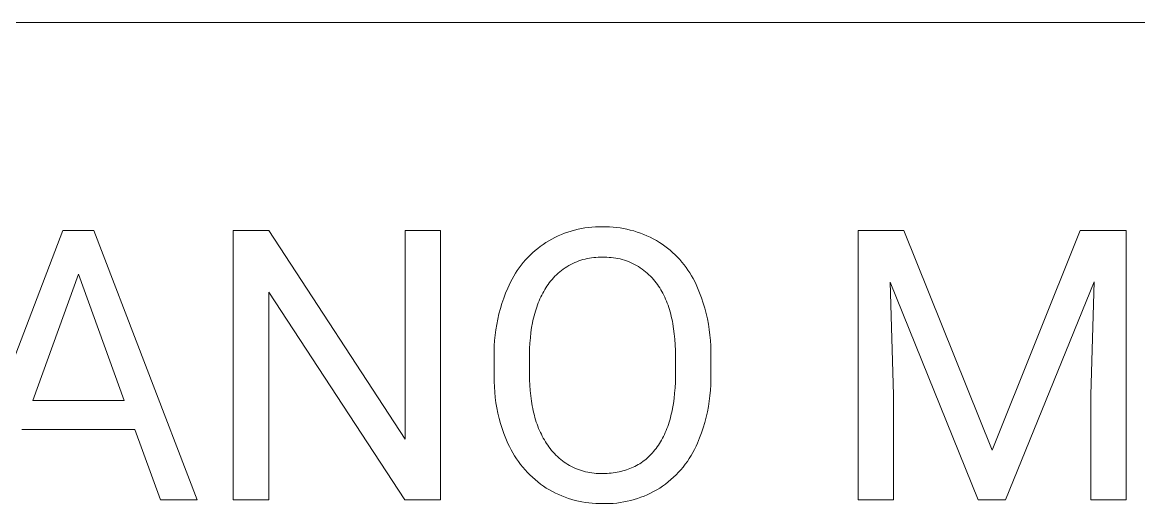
# Model space of a CAD drawing. Header units: millimetres. Extents: x -1656 to 3995, y -637 to 3312.
# Drawn here: x 2311.6 to 2533.3, y -100.4 to -4.8 of the extents above; entities that cross this region are included whole.
import ezdxf

# ---------------------------------------------------------------- set-up
doc = ezdxf.new("R2010")
doc.units = ezdxf.units.MM
doc.header["$MEASUREMENT"] = 0
doc.layers.add('Domyślny', color=7, linetype='Continuous', true_color=0x000000)

msp = doc.modelspace()

# ---------------------------------------------------------------- linework, layer by layer
at = {"layer": 'Domyślny', "color": 18, "lineweight": 15, "true_color": 0x000000}
for p, q in [((3989.99, -4.79), (1859.78, -4.79)), ((2299.2, -99.63), (2319.63, -46.12)), ((2319.63, -46.12), (2325.8, -46.12)), ((2325.8, -46.12), (2346.28, -99.63)), ((2353.48, -99.63), (2353.48, -46.11)), ((2353.48, -46.11), (2360.57, -46.11)), ((2360.57, -46.11), (2387.6, -87.53)), ((2387.6, -87.53), (2387.6, -46.11)), ((2387.6, -46.11), (2394.61, -46.11)), ((2394.61, -46.11), (2394.61, -99.63)), ((2419.27, -46.67), (2419.93, -46.44)), ((2419.93, -46.44), (2420.59, -46.23)), ((2420.59, -46.23), (2421.26, -46.04)), ((2421.26, -46.04), (2421.94, -45.88)), ((2421.94, -45.88), (2422.62, -45.74)), ((2422.62, -45.74), (2423.31, -45.62)), ((2423.31, -45.62), (2424, -45.53)), ((2424, -45.53), (2424.69, -45.45)), ((2424.69, -45.45), (2425.39, -45.41)), ((2425.39, -45.41), (2426.09, -45.38)), ((2426.09, -45.38), (2426.78, -45.38)), ((2426.78, -45.38), (2427.48, -45.38)), ((2427.48, -45.38), (2428.18, -45.41)), ((2428.18, -45.41), (2428.88, -45.45)), ((2428.88, -45.45), (2429.58, -45.52)), ((2429.58, -45.52), (2430.27, -45.62)), ((2430.27, -45.62), (2430.96, -45.73)), ((2430.96, -45.73), (2431.64, -45.87)), ((2431.64, -45.87), (2432.32, -46.03)), ((2432.32, -46.03), (2433, -46.22)), ((2433, -46.22), (2433.67, -46.43)), ((2433.67, -46.43), (2434.33, -46.66)), ((2477.54, -99.63), (2477.54, -46.12)), ((2477.54, -46.12), (2486.64, -46.12)), ((2486.64, -46.12), (2504.15, -89.77)), ((2504.15, -89.77), (2521.63, -46.12)), ((2521.63, -46.12), (2530.79, -46.12)), ((2530.79, -46.12), (2530.79, -99.63)), ((2414.98, -48.9), (2415.53, -48.53)), ((2415.53, -48.53), (2416.13, -48.16)), ((2416.13, -48.16), (2416.73, -47.82)), ((2416.73, -47.82), (2417.35, -47.5)), ((2417.35, -47.5), (2417.98, -47.21)), ((2417.98, -47.21), (2418.62, -46.93)), ((2418.62, -46.93), (2419.27, -46.67)), ((2434.33, -46.66), (2434.98, -46.91)), ((2434.98, -46.91), (2435.62, -47.18)), ((2435.62, -47.18), (2436.26, -47.48)), ((2436.26, -47.48), (2436.88, -47.79)), ((2436.88, -47.79), (2437.49, -48.13)), ((2437.49, -48.13), (2438.09, -48.49)), ((2438.09, -48.49), (2438.65, -48.86)), ((2412.42, -51.02), (2412.91, -50.56)), ((2412.91, -50.56), (2413.4, -50.12)), ((2413.4, -50.12), (2413.92, -49.7)), ((2413.92, -49.7), (2414.44, -49.29)), ((2414.44, -49.29), (2414.98, -48.9)), ((2438.65, -48.86), (2439.18, -49.24)), ((2439.18, -49.24), (2439.71, -49.64)), ((2439.71, -49.64), (2440.22, -50.06)), ((2440.22, -50.06), (2440.72, -50.5)), ((2440.72, -50.5), (2441.2, -50.96)), ((2441.2, -50.96), (2441.67, -51.43)), ((2410.25, -53.53), (2410.65, -53)), ((2410.65, -53), (2411.07, -52.49)), ((2411.07, -52.49), (2411.51, -51.98)), ((2411.51, -51.98), (2411.96, -51.49)), ((2411.96, -51.49), (2412.42, -51.02)), ((2420.1, -53.09), (2419.73, -53.31)), ((2420.48, -52.88), (2420.1, -53.09)), ((2420.87, -52.68), (2420.48, -52.88)), ((2421.27, -52.5), (2420.87, -52.68)), ((2421.67, -52.33), (2421.27, -52.5)), ((2422.08, -52.18), (2421.67, -52.33)), ((2422.49, -52.04), (2422.08, -52.18)), ((2422.91, -51.91), (2422.49, -52.04)), ((2423.33, -51.8), (2422.91, -51.91)), ((2423.75, -51.7), (2423.33, -51.8)), ((2424.18, -51.62), (2423.75, -51.7)), ((2424.61, -51.55), (2424.18, -51.62)), ((2425.04, -51.5), (2424.61, -51.55)), ((2425.48, -51.46), (2425.04, -51.5)), ((2425.91, -51.44), (2425.48, -51.46)), ((2426.35, -51.43), (2425.91, -51.44)), ((2426.78, -51.44), (2426.35, -51.43)), ((2427.22, -51.43), (2426.78, -51.44)), ((2427.66, -51.44), (2427.22, -51.43)), ((2428.1, -51.46), (2427.66, -51.44)), ((2428.54, -51.49), (2428.1, -51.46)), ((2428.98, -51.54), (2428.54, -51.49)), ((2429.41, -51.61), (2428.98, -51.54)), ((2429.85, -51.69), (2429.41, -51.61)), ((2430.28, -51.78), (2429.85, -51.69)), ((2430.7, -51.89), (2430.28, -51.78)), ((2431.13, -52.02), (2430.7, -51.89)), ((2431.54, -52.16), (2431.13, -52.02)), ((2431.95, -52.31), (2431.54, -52.16)), ((2432.36, -52.48), (2431.95, -52.31)), ((2432.76, -52.66), (2432.36, -52.48)), ((2433.16, -52.86), (2432.76, -52.66)), ((2433.54, -53.07), (2433.16, -52.86)), ((2433.92, -53.29), (2433.54, -53.07)), ((2441.67, -51.43), (2442.12, -51.91)), ((2442.12, -51.91), (2442.56, -52.41)), ((2442.56, -52.41), (2442.98, -52.93)), ((2442.98, -52.93), (2443.38, -53.45)), ((2322.72, -54.83), (2313.65, -79.86)), ((2331.84, -79.86), (2322.72, -54.83)), ((2408.83, -55.78), (2409.16, -55.2)), ((2409.16, -55.2), (2409.51, -54.63)), ((2409.51, -54.63), (2409.87, -54.08)), ((2409.87, -54.08), (2410.25, -53.53)), ((2417.35, -55.21), (2417.06, -55.53)), ((2417.66, -54.91), (2417.35, -55.21)), ((2417.98, -54.61), (2417.66, -54.91)), ((2418.31, -54.33), (2417.98, -54.61)), ((2418.65, -54.06), (2418.31, -54.33)), ((2419, -53.8), (2418.65, -54.06)), ((2419.36, -53.55), (2419, -53.8)), ((2419.73, -53.31), (2419.36, -53.55)), ((2434.29, -53.53), (2433.92, -53.29)), ((2434.66, -53.78), (2434.29, -53.53)), ((2435.01, -54.04), (2434.66, -53.78)), ((2435.35, -54.31), (2435.01, -54.04)), ((2435.69, -54.6), (2435.35, -54.31)), ((2436.01, -54.9), (2435.69, -54.6)), ((2436.33, -55.21), (2436.01, -54.9)), ((2436.63, -55.52), (2436.33, -55.21)), ((2443.38, -53.45), (2443.76, -54)), ((2443.76, -54), (2444.12, -54.55)), ((2444.12, -54.55), (2444.47, -55.11)), ((2444.47, -55.11), (2444.8, -55.69)), ((2407.55, -58.57), (2407.97, -57.58)), ((2407.97, -57.58), (2408.23, -56.97)), ((2408.23, -56.97), (2408.52, -56.37)), ((2408.52, -56.37), (2408.83, -55.78)), ((2415.54, -57.53), (2415.33, -57.87)), ((2415.76, -57.19), (2415.54, -57.53)), ((2415.99, -56.86), (2415.76, -57.19)), ((2416.23, -56.54), (2415.99, -56.86)), ((2416.49, -56.2), (2416.23, -56.54)), ((2416.77, -55.86), (2416.49, -56.2)), ((2417.06, -55.53), (2416.77, -55.86)), ((2436.92, -55.85), (2436.63, -55.52)), ((2437.2, -56.19), (2436.92, -55.85)), ((2437.47, -56.54), (2437.2, -56.19)), ((2437.71, -56.86), (2437.47, -56.54)), ((2437.93, -57.19), (2437.71, -56.86)), ((2438.15, -57.53), (2437.93, -57.19)), ((2438.37, -57.88), (2438.15, -57.53)), ((2444.8, -55.69), (2445.1, -56.28)), ((2445.1, -56.28), (2445.39, -56.88)), ((2445.39, -56.88), (2445.66, -57.48)), ((2445.66, -57.48), (2446.07, -58.49)), ((2501.42, -99.63), (2483.9, -56.41)), ((2483.9, -56.41), (2484.59, -78.78)), ((2524.39, -56.3), (2506.82, -99.63)), ((2523.73, -78.78), (2524.39, -56.3)), ((2387.52, -99.63), (2360.57, -58.4)), ((2360.57, -58.4), (2360.57, -99.63)), ((2406.82, -60.6), (2407.17, -59.58)), ((2407.17, -59.58), (2407.55, -58.57)), ((2414.37, -59.71), (2414.2, -60.1)), ((2414.54, -59.32), (2414.37, -59.71)), ((2414.73, -58.95), (2414.54, -59.32)), ((2414.92, -58.58), (2414.73, -58.95)), ((2415.12, -58.22), (2414.92, -58.58)), ((2415.33, -57.87), (2415.12, -58.22)), ((2438.57, -58.23), (2438.37, -57.88)), ((2438.77, -58.6), (2438.57, -58.23)), ((2438.96, -58.97), (2438.77, -58.6)), ((2439.14, -59.35), (2438.96, -58.97)), ((2439.32, -59.74), (2439.14, -59.35)), ((2439.48, -60.14), (2439.32, -59.74)), ((2446.07, -58.49), (2446.44, -59.5)), ((2446.44, -59.5), (2446.78, -60.53)), ((2406.23, -62.67), (2406.51, -61.63)), ((2406.51, -61.63), (2406.82, -60.6)), ((2413.59, -61.74), (2413.46, -62.17)), ((2413.73, -61.32), (2413.59, -61.74)), ((2413.88, -60.9), (2413.73, -61.32)), ((2414.03, -60.49), (2413.88, -60.9)), ((2414.2, -60.1), (2414.03, -60.49)), ((2439.64, -60.55), (2439.48, -60.14)), ((2439.8, -60.97), (2439.64, -60.55)), ((2439.94, -61.4), (2439.8, -60.97)), ((2440.08, -61.83), (2439.94, -61.4)), ((2440.21, -62.28), (2440.08, -61.83)), ((2446.78, -60.53), (2447.09, -61.57)), ((2447.09, -61.57), (2447.37, -62.62)), ((2405.78, -64.78), (2405.99, -63.72)), ((2405.99, -63.72), (2406.23, -62.67)), ((2412.99, -63.97), (2412.9, -64.44)), ((2413.1, -63.51), (2412.99, -63.97)), ((2413.21, -63.05), (2413.1, -63.51)), ((2413.33, -62.61), (2413.21, -63.05)), ((2413.46, -62.17), (2413.33, -62.61)), ((2440.33, -62.73), (2440.21, -62.28)), ((2440.45, -63.19), (2440.33, -62.73)), ((2440.56, -63.66), (2440.45, -63.19)), ((2440.66, -64.14), (2440.56, -63.66)), ((2440.75, -64.63), (2440.66, -64.14)), ((2447.37, -62.62), (2447.61, -63.68)), ((2447.61, -63.68), (2447.81, -64.74)), ((2405.47, -66.92), (2405.61, -65.85)), ((2405.61, -65.85), (2405.78, -64.78)), ((2412.58, -66.39), (2412.47, -67.42)), ((2412.72, -65.4), (2412.58, -66.39)), ((2412.9, -64.44), (2412.72, -65.4)), ((2440.92, -65.63), (2440.75, -64.63)), ((2441.05, -66.66), (2440.92, -65.63)), ((2447.81, -64.74), (2447.98, -65.81)), ((2447.98, -65.81), (2448.12, -66.89)), ((2405.3, -69.06), (2405.37, -67.99)), ((2405.37, -67.99), (2405.47, -66.92)), ((2412.38, -68.47), (2412.32, -69.56)), ((2412.47, -67.42), (2412.38, -68.47)), ((2441.16, -67.73), (2441.05, -66.66)), ((2441.23, -68.83), (2441.16, -67.73)), ((2448.12, -66.89), (2448.22, -67.97)), ((2448.22, -67.97), (2448.29, -69.05)), ((2405.27, -70.14), (2405.3, -69.06)), ((2405.28, -71.22), (2405.27, -70.14)), ((2412.32, -69.56), (2412.29, -70.67)), ((2412.29, -70.67), (2412.29, -74.61)), ((2441.28, -69.97), (2441.23, -68.83)), ((2441.29, -71.14), (2441.28, -69.97)), ((2448.29, -69.05), (2448.32, -70.14)), ((2448.32, -70.14), (2448.31, -71.22)), ((2405.28, -75.08), (2405.28, -71.22)), ((2441.29, -75.12), (2441.29, -71.14)), ((2448.31, -71.22), (2448.31, -74.61)), ((2405.28, -76.13), (2405.28, -75.08)), ((2412.29, -74.61), (2412.31, -75.75)), ((2441.26, -76.26), (2441.29, -75.12)), ((2448.31, -74.61), (2448.32, -75.69)), ((2405.32, -77.19), (2405.28, -76.13)), ((2405.39, -78.24), (2405.32, -77.19)), ((2412.31, -75.75), (2412.35, -76.85)), ((2412.35, -76.85), (2412.43, -77.93)), ((2441.12, -78.45), (2441.21, -77.37)), ((2441.21, -77.37), (2441.26, -76.26)), ((2448.29, -76.77), (2448.22, -77.85)), ((2448.32, -75.69), (2448.29, -76.77)), ((2405.5, -79.29), (2405.39, -78.24)), ((2405.64, -80.33), (2405.5, -79.29)), ((2412.43, -77.93), (2412.53, -78.97)), ((2412.53, -78.97), (2412.67, -79.99)), ((2440.87, -80.5), (2441.01, -79.49)), ((2441.01, -79.49), (2441.12, -78.45)), ((2448.12, -78.93), (2447.99, -80.01)), ((2448.22, -77.85), (2448.12, -78.93)), ((2484.59, -78.78), (2484.59, -99.63)), ((2523.73, -99.63), (2523.73, -78.78)), ((2313.65, -79.86), (2331.84, -79.86)), ((2405.82, -81.37), (2405.64, -80.33)), ((2406.04, -82.4), (2405.82, -81.37)), ((2412.67, -79.99), (2412.75, -80.48)), ((2412.75, -80.48), (2412.83, -80.97)), ((2412.83, -80.97), (2412.93, -81.45)), ((2412.93, -81.45), (2413.03, -81.92)), ((2413.03, -81.92), (2413.14, -82.38)), ((2440.5, -82.43), (2440.6, -81.96)), ((2440.6, -81.96), (2440.7, -81.48)), ((2440.7, -81.48), (2440.87, -80.5)), ((2447.82, -81.08), (2447.61, -82.14)), ((2447.99, -80.01), (2447.82, -81.08)), ((2406.28, -83.43), (2406.04, -82.4)), ((2406.56, -84.45), (2406.28, -83.43)), ((2413.14, -82.38), (2413.26, -82.84)), ((2413.26, -82.84), (2413.38, -83.29)), ((2413.38, -83.29), (2413.51, -83.73)), ((2413.51, -83.73), (2413.65, -84.16)), ((2413.65, -84.16), (2413.8, -84.59)), ((2439.88, -84.64), (2440.02, -84.21)), ((2440.02, -84.21), (2440.15, -83.78)), ((2440.15, -83.78), (2440.27, -83.34)), ((2440.27, -83.34), (2440.39, -82.89)), ((2440.39, -82.89), (2440.5, -82.43)), ((2447.37, -83.2), (2447.1, -84.24)), ((2447.61, -82.14), (2447.37, -83.2)), ((2333.93, -85.63), (2311.52, -85.63)), ((2339.05, -99.63), (2333.93, -85.63)), ((2406.88, -85.45), (2406.56, -84.45)), ((2407.23, -86.45), (2406.88, -85.45)), ((2407.61, -87.43), (2407.23, -86.45)), ((2413.8, -84.59), (2413.95, -85.01)), ((2413.95, -85.01), (2414.11, -85.42)), ((2414.11, -85.42), (2414.28, -85.82)), ((2414.28, -85.82), (2414.46, -86.21)), ((2414.46, -86.21), (2414.65, -86.6)), ((2439.08, -86.64), (2439.26, -86.26)), ((2439.26, -86.26), (2439.42, -85.86)), ((2439.42, -85.86), (2439.58, -85.46)), ((2439.58, -85.46), (2439.74, -85.06)), ((2439.74, -85.06), (2439.88, -84.64)), ((2446.44, -86.31), (2446.07, -87.32)), ((2446.79, -85.28), (2446.44, -86.31)), ((2447.1, -84.24), (2446.79, -85.28)), ((2408.02, -88.4), (2407.61, -87.43)), ((2408.32, -89.03), (2408.02, -88.4)), ((2414.65, -86.6), (2414.84, -86.98)), ((2414.84, -86.98), (2415.04, -87.35)), ((2415.04, -87.35), (2415.25, -87.72)), ((2415.25, -87.72), (2415.46, -88.07)), ((2415.46, -88.07), (2415.68, -88.42)), ((2415.68, -88.42), (2415.91, -88.76)), ((2437.89, -88.76), (2438.11, -88.43)), ((2438.11, -88.43), (2438.32, -88.09)), ((2438.32, -88.09), (2438.52, -87.74)), ((2438.52, -87.74), (2438.71, -87.38)), ((2438.71, -87.38), (2438.9, -87.01)), ((2438.9, -87.01), (2439.08, -86.64)), ((2445.66, -88.33), (2445.37, -88.96)), ((2446.07, -87.32), (2445.66, -88.33)), ((2408.64, -89.65), (2408.32, -89.03)), ((2408.98, -90.26), (2408.64, -89.65)), ((2409.33, -90.86), (2408.98, -90.26)), ((2409.71, -91.44), (2409.33, -90.86)), ((2415.91, -88.76), (2416.15, -89.1)), ((2416.15, -89.1), (2416.41, -89.44)), ((2416.41, -89.44), (2416.67, -89.78)), ((2416.67, -89.78), (2416.95, -90.11)), ((2416.95, -90.11), (2417.23, -90.42)), ((2417.23, -90.42), (2417.53, -90.73)), ((2417.53, -90.73), (2417.84, -91.03)), ((2435.92, -91.09), (2436.19, -90.83)), ((2436.19, -90.83), (2436.45, -90.56)), ((2436.45, -90.56), (2436.7, -90.29)), ((2436.7, -90.29), (2436.95, -90)), ((2436.95, -90), (2437.2, -89.7)), ((2437.2, -89.7), (2437.43, -89.4)), ((2437.43, -89.4), (2437.67, -89.08)), ((2437.67, -89.08), (2437.89, -88.76)), ((2444.39, -90.81), (2444.03, -91.4)), ((2444.74, -90.2), (2444.39, -90.81)), ((2445.07, -89.59), (2444.74, -90.2)), ((2445.37, -88.96), (2445.07, -89.59)), ((2410.11, -92.02), (2409.71, -91.44)), ((2410.53, -92.57), (2410.11, -92.02)), ((2410.97, -93.12), (2410.53, -92.57)), ((2417.84, -91.03), (2418.16, -91.31)), ((2418.16, -91.31), (2418.49, -91.59)), ((2418.49, -91.59), (2418.82, -91.85)), ((2418.82, -91.85), (2419.17, -92.11)), ((2419.17, -92.11), (2419.53, -92.35)), ((2419.53, -92.35), (2419.89, -92.57)), ((2419.89, -92.57), (2420.26, -92.79)), ((2420.26, -92.79), (2420.64, -92.99)), ((2420.64, -92.99), (2421.02, -93.18)), ((2432.91, -93.12), (2433.24, -92.96)), ((2433.24, -92.96), (2433.56, -92.79)), ((2433.56, -92.79), (2433.88, -92.61)), ((2433.88, -92.61), (2434.19, -92.43)), ((2434.19, -92.43), (2434.49, -92.23)), ((2434.49, -92.23), (2434.79, -92.02)), ((2434.79, -92.02), (2435.08, -91.8)), ((2435.08, -91.8), (2435.37, -91.57)), ((2435.37, -91.57), (2435.65, -91.33)), ((2435.65, -91.33), (2435.92, -91.09)), ((2442.8, -93.09), (2442.35, -93.63)), ((2443.23, -92.54), (2442.8, -93.09)), ((2443.64, -91.98), (2443.23, -92.54)), ((2444.03, -91.4), (2443.64, -91.98)), ((2411.42, -93.65), (2410.97, -93.12)), ((2411.89, -94.16), (2411.42, -93.65)), ((2412.38, -94.66), (2411.89, -94.16)), ((2412.89, -95.14), (2412.38, -94.66)), ((2413.41, -95.6), (2412.89, -95.14)), ((2421.02, -93.18), (2421.41, -93.36)), ((2421.41, -93.36), (2421.81, -93.52)), ((2421.81, -93.52), (2422.21, -93.67)), ((2422.21, -93.67), (2422.62, -93.8)), ((2422.62, -93.8), (2423.03, -93.92)), ((2423.03, -93.92), (2423.44, -94.03)), ((2423.44, -94.03), (2423.86, -94.12)), ((2423.86, -94.12), (2424.28, -94.2)), ((2424.28, -94.2), (2424.7, -94.27)), ((2424.7, -94.27), (2425.13, -94.32)), ((2425.13, -94.32), (2425.56, -94.35)), ((2425.56, -94.35), (2425.98, -94.37)), ((2425.98, -94.37), (2426.41, -94.38)), ((2426.41, -94.38), (2426.84, -94.37)), ((2426.84, -94.37), (2427.27, -94.36)), ((2427.27, -94.36), (2427.69, -94.35)), ((2427.69, -94.35), (2428.1, -94.32)), ((2428.1, -94.32), (2428.51, -94.29)), ((2428.51, -94.29), (2428.91, -94.24)), ((2428.91, -94.24), (2429.3, -94.19)), ((2429.3, -94.19), (2429.69, -94.13)), ((2429.69, -94.13), (2430.07, -94.06)), ((2430.07, -94.06), (2430.45, -93.97)), ((2430.45, -93.97), (2430.82, -93.88)), ((2430.82, -93.88), (2431.18, -93.78)), ((2431.18, -93.78), (2431.54, -93.67)), ((2431.54, -93.67), (2431.89, -93.55)), ((2431.89, -93.55), (2432.24, -93.42)), ((2432.24, -93.42), (2432.58, -93.27)), ((2432.58, -93.27), (2432.91, -93.12)), ((2440.9, -95.13), (2440.39, -95.6)), ((2441.4, -94.65), (2440.9, -95.13)), ((2441.89, -94.14), (2441.4, -94.65)), ((2442.35, -93.63), (2441.89, -94.14)), ((2413.95, -96.04), (2413.41, -95.6)), ((2414.5, -96.47), (2413.95, -96.04)), ((2415.06, -96.88), (2414.5, -96.47)), ((2415.64, -97.26), (2415.06, -96.88)), ((2416.24, -97.62), (2415.64, -97.26)), ((2438.17, -97.28), (2437.57, -97.64)), ((2438.74, -96.89), (2438.17, -97.28)), ((2439.31, -96.48), (2438.74, -96.89)), ((2439.86, -96.05), (2439.31, -96.48)), ((2440.39, -95.6), (2439.86, -96.05)), ((2346.28, -99.63), (2339.05, -99.63)), ((2360.57, -99.63), (2353.48, -99.63)), ((2394.61, -99.63), (2387.52, -99.63)), ((2416.84, -97.96), (2416.24, -97.62)), ((2417.46, -98.27), (2416.84, -97.96)), ((2418.09, -98.57), (2417.46, -98.27)), ((2418.72, -98.84), (2418.09, -98.57)), ((2419.37, -99.09), (2418.72, -98.84)), ((2420.02, -99.32), (2419.37, -99.09)), ((2420.68, -99.53), (2420.02, -99.32)), ((2421.35, -99.71), (2420.68, -99.53)), ((2422.03, -99.88), (2421.35, -99.71)), ((2432.39, -99.73), (2431.71, -99.89)), ((2433.06, -99.55), (2432.39, -99.73)), ((2433.73, -99.34), (2433.06, -99.55)), ((2434.4, -99.11), (2433.73, -99.34)), ((2435.05, -98.86), (2434.4, -99.11)), ((2435.69, -98.59), (2435.05, -98.86)), ((2436.33, -98.29), (2435.69, -98.59)), ((2436.95, -97.98), (2436.33, -98.29)), ((2437.57, -97.64), (2436.95, -97.98)), ((2484.59, -99.63), (2477.54, -99.63)), ((2506.82, -99.63), (2501.42, -99.63)), ((2530.79, -99.63), (2523.73, -99.63)), ((2422.7, -100.02), (2422.03, -99.88)), ((2423.39, -100.13), (2422.7, -100.02)), ((2424.07, -100.23), (2423.39, -100.13)), ((2424.76, -100.3), (2424.07, -100.23)), ((2425.45, -100.34), (2424.76, -100.3)), ((2426.15, -100.37), (2425.45, -100.34)), ((2426.84, -100.37), (2426.15, -100.37)), ((2427.54, -100.37), (2426.84, -100.37)), ((2428.24, -100.35), (2427.54, -100.37)), ((2428.94, -100.31), (2428.24, -100.35)), ((2429.64, -100.24), (2428.94, -100.31)), ((2430.33, -100.15), (2429.64, -100.24)), ((2431.02, -100.03), (2430.33, -100.15)), ((2431.71, -99.89), (2431.02, -100.03))]:
    msp.add_line(p, q, dxfattribs=at)

doc.saveas('drawing.dxf')
